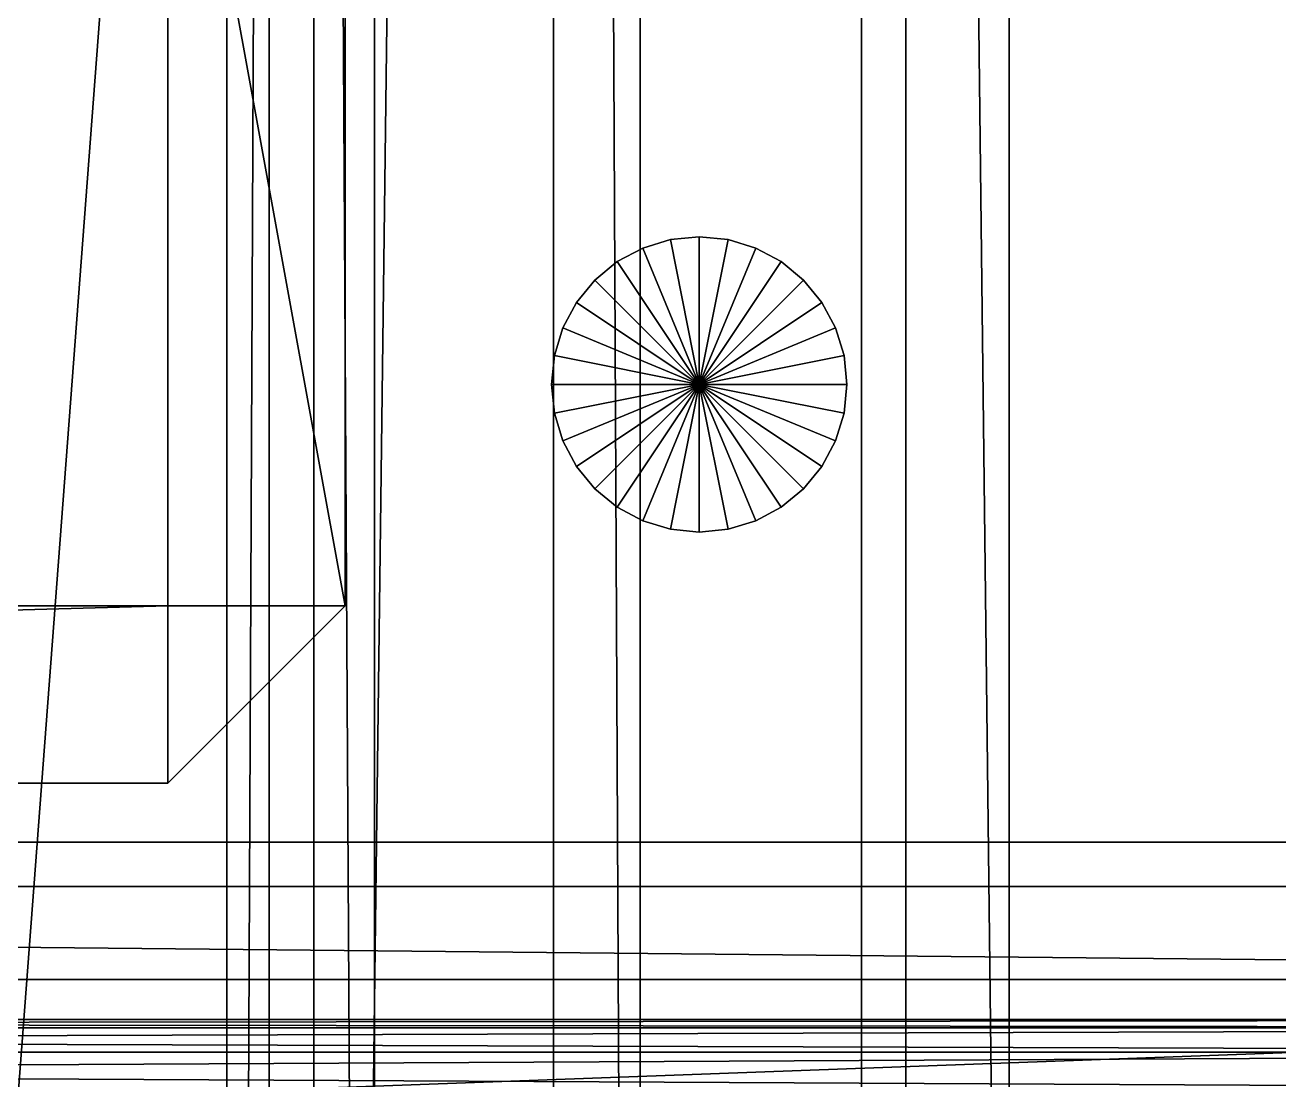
# Model space of a CAD drawing. Header units: millimetres. Extents: x -18 to 4450, y -985 to 970.
# Drawn here: x 998.3 to 1083.3, y -325.1 to -253.7 of the extents above; entities that cross this region are included whole.
import ezdxf

# ---------------------------------------------------------------- set-up
doc = ezdxf.new("R2010")
doc.units = ezdxf.units.MM
for name, color, linetype in [('body__floor_cross_pressing_1', 40, 'CONTINUOUS'), ('body__floor_pan', 40, 'CONTINUOUS'), ('body__hood_closed_reference', 40, 'CONTINUOUS'), ('body__hood_crowned_closed_skin', 40, 'CONTINUOUS'), ('body__hood_rear_cowl_gap_shadow', 250, 'CONTINUOUS'), ('body__left_cowl_vent_screw_front', 9, 'CONTINUOUS'), ('body__left_hood_underside_diagonal_brace', 8, 'CONTINUOUS'), ('chassis__crossmember_2', 251, 'CONTINUOUS'), ('engine_bay__clutch_master_cylinder', 9, 'CONTINUOUS'), ('engine_bay__intake_manifold', 9, 'CONTINUOUS'), ('running_gear__steering_damper', 9, 'CONTINUOUS')]:
    doc.layers.add(name, color=color, linetype=linetype)

msp = doc.modelspace()

# ---------------------------------------------------------------- linework, layer by layer
at = {"layer": 'body__floor_cross_pressing_1'}
for points in [[(987.14, -622.860014, 768.999994), (1014.860034, -622.860014, 768.999994), (1014.860034, 622.860014, 768.999994)], [(987.14, -622.860014, 768.999994), (1014.860034, 622.860014, 768.999994), (987.14, 622.860014, 768.999994)], [(987.14, -622.860014, 735.000014), (987.14, 622.860014, 735.000014), (1014.860034, 622.860014, 735.000014)], [(987.14, -622.860014, 735.000014), (1014.860034, 622.860014, 735.000014), (1014.860034, -622.860014, 735.000014)], [(1021.999955, -622.860014, 742.139995), (1014.860034, -622.860014, 735.000014), (1014.860034, 622.860014, 735.000014)], [(1021.999955, -622.860014, 742.139995), (1014.860034, 622.860014, 735.000014), (1021.999955, 622.860014, 742.139995)], [(1021.999955, -622.860014, 761.860013), (1014.860034, -622.860014, 768.999994), (1014.860034, 622.860014, 768.999994)], [(1021.999955, -622.860014, 761.860013), (1014.860034, 622.860014, 768.999994), (1021.999955, 622.860014, 761.860013)], [(1021.999955, -622.860014, 742.139995), (1021.999955, 622.860014, 742.139995), (1021.999955, 622.860014, 761.860013)], [(1021.999955, -622.860014, 742.139995), (1021.999955, 622.860014, 761.860013), (1021.999955, -622.860014, 761.860013)]]:
    msp.add_3dface(points, dxfattribs=at)
at = {"layer": 'body__floor_pan'}
for points in [[(901.549995, -653.450012, 670.000017), (3428.450108, -653.450012, 670.000017), (3428.450108, 653.450012, 670.000017)], [(901.549995, -653.450012, 670.000017), (3428.450108, 653.450012, 670.000017), (901.549995, 653.450012, 670.000017)], [(901.549995, -653.450012, 615.00001), (901.549995, 653.450012, 615.00001), (3428.450108, 653.450012, 615.00001)], [(901.549995, -653.450012, 615.00001), (3428.450108, 653.450012, 615.00001), (3428.450108, -653.450012, 615.00001)]]:
    msp.add_3dface(points, dxfattribs=at)
at = {"layer": 'body__hood_closed_reference'}
for points in [[(237.979993, -687.020004, 1253.000021), (1142.019987, -687.020004, 1253.000021), (1142.019987, 687.020004, 1253.000021)], [(237.979993, -687.020004, 1253.000021), (1142.019987, 687.020004, 1253.000021), (237.979993, 687.020004, 1253.000021)], [(237.979993, -687.020004, 1215.000033), (237.979993, 687.020004, 1215.000033), (1142.019987, 687.020004, 1215.000033)], [(237.979993, -687.020004, 1215.000033), (1142.019987, 687.020004, 1215.000033), (1142.019987, -687.020004, 1215.000033)]]:
    msp.add_3dface(points, dxfattribs=at)
at = {"layer": 'body__hood_crowned_closed_skin'}
for points in [[(135.000005, -642.00002, 1230.000019), (1057.999969, -642.00002, 1296.000004), (1057.999969, 0, 1322.000027)], [(135.000005, -642.00002, 1230.000019), (1057.999969, 0, 1322.000027), (135.000005, 0, 1256.000042)], [(135.000005, -642.00002, 1210.000038), (135.000005, 0, 1235.999942), (1057.999969, 0, 1302.000046)], [(135.000005, -642.00002, 1210.000038), (1057.999969, 0, 1302.000046), (1057.999969, -642.00002, 1276.000023)], [(1057.999969, -642.00002, 1296.000004), (1057.999969, -642.00002, 1276.000023), (1057.999969, 0, 1302.000046)], [(1057.999969, -642.00002, 1296.000004), (1057.999969, 0, 1302.000046), (1057.999969, 0, 1322.000027)]]:
    msp.add_3dface(points, dxfattribs=at)
at = {"layer": 'body__hood_rear_cowl_gap_shadow'}
for points in [[(1011.999965, -649.119973, 1292.880058), (1011.999965, -649.119973, 1309.120059), (1011.999965, 649.119973, 1309.120059)], [(1011.999965, -649.119973, 1292.880058), (1011.999965, 649.119973, 1309.120059), (1011.999965, 649.119973, 1292.880058)], [(1011.999965, -649.119973, 1292.880058), (1017.879963, -649.119973, 1286.999941), (1017.879963, 649.119973, 1286.999941)], [(1011.999965, -649.119973, 1292.880058), (1017.879963, 649.119973, 1286.999941), (1011.999965, 649.119973, 1292.880058)], [(1011.999965, -649.119973, 1309.120059), (1017.879963, -649.119973, 1315.000057), (1017.879963, 649.119973, 1315.000057)], [(1011.999965, -649.119973, 1309.120059), (1017.879963, 649.119973, 1315.000057), (1011.999965, 649.119973, 1309.120059)], [(1017.879963, -649.119973, 1315.000057), (1034.119964, -649.119973, 1315.000057), (1034.119964, 649.119973, 1315.000057)], [(1017.879963, -649.119973, 1315.000057), (1034.119964, 649.119973, 1315.000057), (1017.879963, 649.119973, 1315.000057)], [(1017.879963, -649.119973, 1286.999941), (1017.879963, 649.119973, 1286.999941), (1034.119964, 649.119973, 1286.999941)], [(1017.879963, -649.119973, 1286.999941), (1034.119964, 649.119973, 1286.999941), (1034.119964, -649.119973, 1286.999941)], [(1039.999962, -649.119973, 1292.880058), (1034.119964, -649.119973, 1286.999941), (1034.119964, 649.119973, 1286.999941)], [(1039.999962, -649.119973, 1292.880058), (1034.119964, 649.119973, 1286.999941), (1039.999962, 649.119973, 1292.880058)], [(1039.999962, -649.119973, 1309.120059), (1034.119964, -649.119973, 1315.000057), (1034.119964, 649.119973, 1315.000057)], [(1039.999962, -649.119973, 1309.120059), (1034.119964, 649.119973, 1315.000057), (1039.999962, 649.119973, 1309.120059)], [(1039.999962, -649.119973, 1292.880058), (1039.999962, 649.119973, 1292.880058), (1039.999962, 649.119973, 1309.120059)], [(1039.999962, -649.119973, 1292.880058), (1039.999962, 649.119973, 1309.120059), (1039.999962, -649.119973, 1309.120059)]]:
    msp.add_3dface(points, dxfattribs=at)
at = {"layer": 'body__left_cowl_vent_screw_front'}
for points in [[(1042.04905, -268.192142, 1353.999972), (1042.04905, -268.192142, 1366.000056), (1040.173173, -268.761218, 1366.000056)], [(1042.04905, -268.192142, 1353.999972), (1040.173173, -268.761218, 1366.000056), (1040.173173, -268.761218, 1353.999972)], [(1044.00003, -277.999997, 1353.999972), (1040.173173, -268.761218, 1353.999972), (1042.04905, -268.192142, 1353.999972)], [(1044.00003, -277.999997, 1366.000056), (1042.04905, -268.192142, 1366.000056), (1040.173173, -268.761218, 1366.000056)], [(1044.00003, -268.000007, 1353.999972), (1044.00003, -268.000007, 1366.000056), (1042.04905, -268.192142, 1366.000056)], [(1044.00003, -268.000007, 1353.999972), (1042.04905, -268.192142, 1366.000056), (1042.04905, -268.192142, 1353.999972)], [(1044.00003, -277.999997, 1353.999972), (1042.04905, -268.192142, 1353.999972), (1044.00003, -268.000007, 1353.999972)], [(1044.00003, -277.999997, 1366.000056), (1044.00003, -268.000007, 1366.000056), (1042.04905, -268.192142, 1366.000056)], [(1045.95089, -268.192142, 1353.999972), (1045.95089, -268.192142, 1366.000056), (1044.00003, -268.000007, 1366.000056)], [(1045.95089, -268.192142, 1353.999972), (1044.00003, -268.000007, 1366.000056), (1044.00003, -268.000007, 1353.999972)], [(1044.00003, -277.999997, 1353.999972), (1044.00003, -268.000007, 1353.999972), (1045.95089, -268.192142, 1353.999972)], [(1044.00003, -277.999997, 1366.000056), (1045.95089, -268.192142, 1366.000056), (1044.00003, -268.000007, 1366.000056)], [(1044.00003, -277.999997, 1353.999972), (1045.95089, -268.192142, 1353.999972), (1047.826886, -268.761218, 1353.999972)], [(1044.00003, -277.999997, 1366.000056), (1047.826886, -268.761218, 1366.000056), (1045.95089, -268.192142, 1366.000056)], [(1047.826886, -268.761218, 1353.999972), (1047.826886, -268.761218, 1366.000056), (1045.95089, -268.192142, 1366.000056)], [(1047.826886, -268.761218, 1353.999972), (1045.95089, -268.192142, 1366.000056), (1045.95089, -268.192142, 1353.999972)], [(1040.173173, -268.761218, 1353.999972), (1040.173173, -268.761218, 1366.000056), (1038.444281, -269.685298, 1366.000056)], [(1040.173173, -268.761218, 1353.999972), (1038.444281, -269.685298, 1366.000056), (1038.444281, -269.685298, 1353.999972)], [(1044.00003, -277.999997, 1353.999972), (1038.444281, -269.685298, 1353.999972), (1040.173173, -268.761218, 1353.999972)], [(1044.00003, -277.999997, 1366.000056), (1040.173173, -268.761218, 1366.000056), (1038.444281, -269.685298, 1366.000056)], [(1044.00003, -277.999997, 1353.999972), (1047.826886, -268.761218, 1353.999972), (1049.555659, -269.685298, 1353.999972)], [(1044.00003, -277.999997, 1366.000056), (1049.555659, -269.685298, 1366.000056), (1047.826886, -268.761218, 1366.000056)], [(1049.555659, -269.685298, 1353.999972), (1049.555659, -269.685298, 1366.000056), (1047.826886, -268.761218, 1366.000056)], [(1049.555659, -269.685298, 1353.999972), (1047.826886, -268.761218, 1366.000056), (1047.826886, -268.761218, 1353.999972)], [(1038.444281, -269.685298, 1353.999972), (1038.444281, -269.685298, 1366.000056), (1036.928892, -270.928919, 1366.000056)], [(1038.444281, -269.685298, 1353.999972), (1036.928892, -270.928919, 1366.000056), (1036.928892, -270.928919, 1353.999972)], [(1044.00003, -277.999997, 1353.999972), (1036.928892, -270.928919, 1353.999972), (1038.444281, -269.685298, 1353.999972)], [(1044.00003, -277.999997, 1366.000056), (1038.444281, -269.685298, 1366.000056), (1036.928892, -270.928919, 1366.000056)], [(1044.00003, -277.999997, 1353.999972), (1049.555659, -269.685298, 1353.999972), (1051.071048, -270.928919, 1353.999972)], [(1044.00003, -277.999997, 1366.000056), (1051.071048, -270.928919, 1366.000056), (1049.555659, -269.685298, 1366.000056)], [(1051.071048, -270.928919, 1353.999972), (1051.071048, -270.928919, 1366.000056), (1049.555659, -269.685298, 1366.000056)], [(1051.071048, -270.928919, 1353.999972), (1049.555659, -269.685298, 1366.000056), (1049.555659, -269.685298, 1353.999972)], [(1036.928892, -270.928919, 1353.999972), (1036.928892, -270.928919, 1366.000056), (1035.685301, -272.444308, 1366.000056)], [(1036.928892, -270.928919, 1353.999972), (1035.685301, -272.444308, 1366.000056), (1035.685301, -272.444308, 1353.999972)], [(1044.00003, -277.999997, 1353.999972), (1035.685301, -272.444308, 1353.999972), (1036.928892, -270.928919, 1353.999972)], [(1044.00003, -277.999997, 1366.000056), (1036.928892, -270.928919, 1366.000056), (1035.685301, -272.444308, 1366.000056)], [(1044.00003, -277.999997, 1353.999972), (1051.071048, -270.928919, 1353.999972), (1052.314639, -272.444308, 1353.999972)], [(1044.00003, -277.999997, 1366.000056), (1052.314639, -272.444308, 1366.000056), (1051.071048, -270.928919, 1366.000056)], [(1052.314639, -272.444308, 1353.999972), (1052.314639, -272.444308, 1366.000056), (1051.071048, -270.928919, 1366.000056)], [(1052.314639, -272.444308, 1353.999972), (1051.071048, -270.928919, 1366.000056), (1051.071048, -270.928919, 1353.999972)], [(1035.685301, -272.444308, 1353.999972), (1035.685301, -272.444308, 1366.000056), (1034.76119, -274.17317, 1366.000056)], [(1035.685301, -272.444308, 1353.999972), (1034.76119, -274.17317, 1366.000056), (1034.76119, -274.17317, 1353.999972)], [(1044.00003, -277.999997, 1353.999972), (1034.76119, -274.17317, 1353.999972), (1035.685301, -272.444308, 1353.999972)], [(1044.00003, -277.999997, 1366.000056), (1035.685301, -272.444308, 1366.000056), (1034.76119, -274.17317, 1366.000056)], [(1044.00003, -277.999997, 1353.999972), (1052.314639, -272.444308, 1353.999972), (1053.23875, -274.17317, 1353.999972)], [(1044.00003, -277.999997, 1366.000056), (1053.23875, -274.17317, 1366.000056), (1052.314639, -272.444308, 1366.000056)], [(1053.23875, -274.17317, 1353.999972), (1053.23875, -274.17317, 1366.000056), (1052.314639, -272.444308, 1366.000056)], [(1053.23875, -274.17317, 1353.999972), (1052.314639, -272.444308, 1366.000056), (1052.314639, -272.444308, 1353.999972)], [(1034.76119, -274.17317, 1353.999972), (1034.76119, -274.17317, 1366.000056), (1034.192204, -276.049107, 1366.000056)], [(1034.76119, -274.17317, 1353.999972), (1034.192204, -276.049107, 1366.000056), (1034.192204, -276.049107, 1353.999972)], [(1044.00003, -277.999997, 1353.999972), (1034.192204, -276.049107, 1353.999972), (1034.76119, -274.17317, 1353.999972)], [(1044.00003, -277.999997, 1366.000056), (1034.76119, -274.17317, 1366.000056), (1034.192204, -276.049107, 1366.000056)], [(1044.00003, -277.999997, 1353.999972), (1053.23875, -274.17317, 1353.999972), (1053.807855, -276.049107, 1353.999972)], [(1044.00003, -277.999997, 1366.000056), (1053.807855, -276.049107, 1366.000056), (1053.23875, -274.17317, 1366.000056)], [(1053.807855, -276.049107, 1353.999972), (1053.807855, -276.049107, 1366.000056), (1053.23875, -274.17317, 1366.000056)], [(1053.807855, -276.049107, 1353.999972), (1053.23875, -274.17317, 1366.000056), (1053.23875, -274.17317, 1353.999972)], [(1034.192204, -276.049107, 1353.999972), (1034.192204, -276.049107, 1366.000056), (1034.000039, -277.999997, 1366.000056)], [(1034.192204, -276.049107, 1353.999972), (1034.000039, -277.999997, 1366.000056), (1034.000039, -277.999997, 1353.999972)], [(1044.00003, -277.999997, 1353.999972), (1034.000039, -277.999997, 1353.999972), (1034.192204, -276.049107, 1353.999972)], [(1044.00003, -277.999997, 1366.000056), (1034.192204, -276.049107, 1366.000056), (1034.000039, -277.999997, 1366.000056)], [(1044.00003, -277.999997, 1353.999972), (1053.807855, -276.049107, 1353.999972), (1054.00002, -277.999997, 1353.999972)], [(1044.00003, -277.999997, 1366.000056), (1054.00002, -277.999997, 1366.000056), (1053.807855, -276.049107, 1366.000056)], [(1054.00002, -277.999997, 1353.999972), (1054.00002, -277.999997, 1366.000056), (1053.807855, -276.049107, 1366.000056)], [(1054.00002, -277.999997, 1353.999972), (1053.807855, -276.049107, 1366.000056), (1053.807855, -276.049107, 1353.999972)], [(1034.000039, -277.999997, 1353.999972), (1034.000039, -277.999997, 1366.000056), (1034.192204, -279.950917, 1366.000056)], [(1034.000039, -277.999997, 1353.999972), (1034.192204, -279.950917, 1366.000056), (1034.192204, -279.950917, 1353.999972)], [(1044.00003, -277.999997, 1353.999972), (1034.192204, -279.950917, 1353.999972), (1034.000039, -277.999997, 1353.999972)], [(1044.00003, -277.999997, 1366.000056), (1034.000039, -277.999997, 1366.000056), (1034.192204, -279.950917, 1366.000056)], [(1044.00003, -277.999997, 1353.999972), (1034.76119, -281.826824, 1353.999972), (1034.192204, -279.950917, 1353.999972)], [(1044.00003, -277.999997, 1366.000056), (1034.192204, -279.950917, 1366.000056), (1034.76119, -281.826824, 1366.000056)], [(1044.00003, -277.999997, 1353.999972), (1035.685301, -283.555716, 1353.999972), (1034.76119, -281.826824, 1353.999972)], [(1044.00003, -277.999997, 1366.000056), (1034.76119, -281.826824, 1366.000056), (1035.685301, -283.555716, 1366.000056)], [(1044.00003, -277.999997, 1353.999972), (1036.928892, -285.071075, 1353.999972), (1035.685301, -283.555716, 1353.999972)], [(1044.00003, -277.999997, 1366.000056), (1035.685301, -283.555716, 1366.000056), (1036.928892, -285.071075, 1366.000056)], [(1044.00003, -277.999997, 1353.999972), (1038.444281, -286.314696, 1353.999972), (1036.928892, -285.071075, 1353.999972)], [(1044.00003, -277.999997, 1366.000056), (1036.928892, -285.071075, 1366.000056), (1038.444281, -286.314696, 1366.000056)], [(1044.00003, -277.999997, 1353.999972), (1040.173173, -287.238806, 1353.999972), (1038.444281, -286.314696, 1353.999972)], [(1044.00003, -277.999997, 1366.000056), (1038.444281, -286.314696, 1366.000056), (1040.173173, -287.238806, 1366.000056)], [(1044.00003, -277.999997, 1353.999972), (1042.04905, -287.807852, 1353.999972), (1040.173173, -287.238806, 1353.999972)], [(1044.00003, -277.999997, 1366.000056), (1040.173173, -287.238806, 1366.000056), (1042.04905, -287.807852, 1366.000056)], [(1044.00003, -277.999997, 1353.999972), (1044.00003, -287.999988, 1353.999972), (1042.04905, -287.807852, 1353.999972)], [(1044.00003, -277.999997, 1366.000056), (1042.04905, -287.807852, 1366.000056), (1044.00003, -287.999988, 1366.000056)], [(1044.00003, -277.999997, 1353.999972), (1045.95089, -287.807852, 1353.999972), (1044.00003, -287.999988, 1353.999972)], [(1044.00003, -277.999997, 1366.000056), (1044.00003, -287.999988, 1366.000056), (1045.95089, -287.807852, 1366.000056)], [(1044.00003, -277.999997, 1353.999972), (1047.826886, -287.238806, 1353.999972), (1045.95089, -287.807852, 1353.999972)], [(1044.00003, -277.999997, 1366.000056), (1045.95089, -287.807852, 1366.000056), (1047.826886, -287.238806, 1366.000056)], [(1044.00003, -277.999997, 1353.999972), (1049.555659, -286.314696, 1353.999972), (1047.826886, -287.238806, 1353.999972)], [(1044.00003, -277.999997, 1366.000056), (1047.826886, -287.238806, 1366.000056), (1049.555659, -286.314696, 1366.000056)], [(1044.00003, -277.999997, 1353.999972), (1051.071048, -285.071075, 1353.999972), (1049.555659, -286.314696, 1353.999972)], [(1044.00003, -277.999997, 1366.000056), (1049.555659, -286.314696, 1366.000056), (1051.071048, -285.071075, 1366.000056)], [(1044.00003, -277.999997, 1353.999972), (1052.314639, -283.555716, 1353.999972), (1051.071048, -285.071075, 1353.999972)], [(1044.00003, -277.999997, 1366.000056), (1051.071048, -285.071075, 1366.000056), (1052.314639, -283.555716, 1366.000056)], [(1044.00003, -277.999997, 1353.999972), (1053.23875, -281.826824, 1353.999972), (1052.314639, -283.555716, 1353.999972)], [(1044.00003, -277.999997, 1366.000056), (1052.314639, -283.555716, 1366.000056), (1053.23875, -281.826824, 1366.000056)], [(1044.00003, -277.999997, 1353.999972), (1053.807855, -279.950917, 1353.999972), (1053.23875, -281.826824, 1353.999972)], [(1044.00003, -277.999997, 1366.000056), (1053.23875, -281.826824, 1366.000056), (1053.807855, -279.950917, 1366.000056)], [(1044.00003, -277.999997, 1353.999972), (1054.00002, -277.999997, 1353.999972), (1053.807855, -279.950917, 1353.999972)], [(1044.00003, -277.999997, 1366.000056), (1053.807855, -279.950917, 1366.000056), (1054.00002, -277.999997, 1366.000056)], [(1053.807855, -279.950917, 1353.999972), (1053.807855, -279.950917, 1366.000056), (1054.00002, -277.999997, 1366.000056)], [(1053.807855, -279.950917, 1353.999972), (1054.00002, -277.999997, 1366.000056), (1054.00002, -277.999997, 1353.999972)], [(1034.192204, -279.950917, 1353.999972), (1034.192204, -279.950917, 1366.000056), (1034.76119, -281.826824, 1366.000056)], [(1034.192204, -279.950917, 1353.999972), (1034.76119, -281.826824, 1366.000056), (1034.76119, -281.826824, 1353.999972)], [(1053.23875, -281.826824, 1353.999972), (1053.23875, -281.826824, 1366.000056), (1053.807855, -279.950917, 1366.000056)], [(1053.23875, -281.826824, 1353.999972), (1053.807855, -279.950917, 1366.000056), (1053.807855, -279.950917, 1353.999972)], [(1034.76119, -281.826824, 1353.999972), (1034.76119, -281.826824, 1366.000056), (1035.685301, -283.555716, 1366.000056)], [(1034.76119, -281.826824, 1353.999972), (1035.685301, -283.555716, 1366.000056), (1035.685301, -283.555716, 1353.999972)], [(1052.314639, -283.555716, 1353.999972), (1052.314639, -283.555716, 1366.000056), (1053.23875, -281.826824, 1366.000056)], [(1052.314639, -283.555716, 1353.999972), (1053.23875, -281.826824, 1366.000056), (1053.23875, -281.826824, 1353.999972)], [(1035.685301, -283.555716, 1353.999972), (1035.685301, -283.555716, 1366.000056), (1036.928892, -285.071075, 1366.000056)], [(1035.685301, -283.555716, 1353.999972), (1036.928892, -285.071075, 1366.000056), (1036.928892, -285.071075, 1353.999972)], [(1051.071048, -285.071075, 1353.999972), (1051.071048, -285.071075, 1366.000056), (1052.314639, -283.555716, 1366.000056)], [(1051.071048, -285.071075, 1353.999972), (1052.314639, -283.555716, 1366.000056), (1052.314639, -283.555716, 1353.999972)], [(1036.928892, -285.071075, 1353.999972), (1036.928892, -285.071075, 1366.000056), (1038.444281, -286.314696, 1366.000056)], [(1036.928892, -285.071075, 1353.999972), (1038.444281, -286.314696, 1366.000056), (1038.444281, -286.314696, 1353.999972)], [(1049.555659, -286.314696, 1353.999972), (1049.555659, -286.314696, 1366.000056), (1051.071048, -285.071075, 1366.000056)], [(1049.555659, -286.314696, 1353.999972), (1051.071048, -285.071075, 1366.000056), (1051.071048, -285.071075, 1353.999972)], [(1038.444281, -286.314696, 1353.999972), (1038.444281, -286.314696, 1366.000056), (1040.173173, -287.238806, 1366.000056)], [(1038.444281, -286.314696, 1353.999972), (1040.173173, -287.238806, 1366.000056), (1040.173173, -287.238806, 1353.999972)], [(1047.826886, -287.238806, 1353.999972), (1047.826886, -287.238806, 1366.000056), (1049.555659, -286.314696, 1366.000056)], [(1047.826886, -287.238806, 1353.999972), (1049.555659, -286.314696, 1366.000056), (1049.555659, -286.314696, 1353.999972)], [(1040.173173, -287.238806, 1353.999972), (1040.173173, -287.238806, 1366.000056), (1042.04905, -287.807852, 1366.000056)], [(1040.173173, -287.238806, 1353.999972), (1042.04905, -287.807852, 1366.000056), (1042.04905, -287.807852, 1353.999972)], [(1042.04905, -287.807852, 1353.999972), (1042.04905, -287.807852, 1366.000056), (1044.00003, -287.999988, 1366.000056)], [(1042.04905, -287.807852, 1353.999972), (1044.00003, -287.999988, 1366.000056), (1044.00003, -287.999988, 1353.999972)], [(1044.00003, -287.999988, 1353.999972), (1044.00003, -287.999988, 1366.000056), (1045.95089, -287.807852, 1366.000056)], [(1044.00003, -287.999988, 1353.999972), (1045.95089, -287.807852, 1366.000056), (1045.95089, -287.807852, 1353.999972)], [(1045.95089, -287.807852, 1353.999972), (1045.95089, -287.807852, 1366.000056), (1047.826886, -287.238806, 1366.000056)], [(1045.95089, -287.807852, 1353.999972), (1047.826886, -287.238806, 1366.000056), (1047.826886, -287.238806, 1353.999972)]]:
    msp.add_3dface(points, dxfattribs=at)
at = {"layer": 'body__left_hood_underside_diagonal_brace'}
for points in [[(581.30002, -312.000006, 1230.29995), (581.30002, -312.000006, 1247.699976), (1218.700051, -312.000006, 1247.699976)], [(581.30002, -312.000006, 1230.29995), (1218.700051, -312.000006, 1247.699976), (1218.700051, -312.000006, 1230.29995)], [(581.30002, -312.000006, 1230.29995), (581.30002, -318.300009, 1223.999977), (1218.700051, -318.300009, 1223.999977)], [(581.30002, -312.000006, 1230.29995), (1218.700051, -318.300009, 1223.999977), (1218.700051, -312.000006, 1230.29995)], [(581.30002, -312.000006, 1247.699976), (581.30002, -318.300009, 1253.999949), (1218.700051, -318.300009, 1253.999949)], [(581.30002, -312.000006, 1247.699976), (1218.700051, -318.300009, 1253.999949), (1218.700051, -312.000006, 1247.699976)], [(581.30002, -341.699988, 1253.999949), (1218.700051, -341.699988, 1253.999949), (1218.700051, -318.300009, 1253.999949)], [(581.30002, -341.699988, 1253.999949), (1218.700051, -318.300009, 1253.999949), (581.30002, -318.300009, 1253.999949)], [(581.30002, -341.699988, 1223.999977), (581.30002, -318.300009, 1223.999977), (1218.700051, -318.300009, 1223.999977)], [(581.30002, -341.699988, 1223.999977), (1218.700051, -318.300009, 1223.999977), (1218.700051, -341.699988, 1223.999977)]]:
    msp.add_3dface(points, dxfattribs=at)
at = {"layer": 'chassis__crossmember_2'}
for points in [[(990.00001, -430.000007, 550.000012), (1054.999948, -430.000007, 550.000012), (1054.999948, 430.000007, 550.000012)], [(990.00001, -430.000007, 550.000012), (1054.999948, 430.000007, 550.000012), (990.00001, 430.000007, 550.000012)], [(990.00001, -430.000007, 455.000013), (990.00001, 430.000007, 455.000013), (1054.999948, 430.000007, 455.000013)], [(990.00001, -430.000007, 455.000013), (1054.999948, 430.000007, 455.000013), (1054.999948, -430.000007, 455.000013)], [(1065.000057, -430.000007, 465.000004), (1054.999948, -430.000007, 455.000013), (1054.999948, 430.000007, 455.000013)], [(1065.000057, -430.000007, 465.000004), (1054.999948, 430.000007, 455.000013), (1065.000057, 430.000007, 465.000004)], [(1065.000057, -430.000007, 540.000021), (1054.999948, -430.000007, 550.000012), (1054.999948, 430.000007, 550.000012)], [(1065.000057, -430.000007, 540.000021), (1054.999948, 430.000007, 550.000012), (1065.000057, 430.000007, 540.000021)], [(1065.000057, -430.000007, 465.000004), (1065.000057, 430.000007, 465.000004), (1065.000057, 430.000007, 540.000021)], [(1065.000057, -430.000007, 465.000004), (1065.000057, 430.000007, 540.000021), (1065.000057, -430.000007, 540.000021)]]:
    msp.add_3dface(points, dxfattribs=at)
at = {"layer": 'engine_bay__clutch_master_cylinder'}
for points in [[(944.999993, -308.999985, 1034.999967), (944.999993, -308.999985, 1110.999942), (1154.999971, -308.999985, 1110.999942)], [(944.999993, -308.999985, 1034.999967), (1154.999971, -308.999985, 1110.999942), (1154.999971, -308.999985, 1034.999967)], [(944.999993, -391.000003, 1110.999942), (1154.999971, -391.000003, 1110.999942), (1154.999971, -308.999985, 1110.999942)], [(944.999993, -391.000003, 1110.999942), (1154.999971, -308.999985, 1110.999942), (944.999993, -308.999985, 1110.999942)], [(944.999993, -391.000003, 1034.999967), (944.999993, -308.999985, 1034.999967), (1154.999971, -308.999985, 1034.999967)], [(944.999993, -391.000003, 1034.999967), (1154.999971, -308.999985, 1034.999967), (1154.999971, -391.000003, 1034.999967)]]:
    msp.add_3dface(points, dxfattribs=at)
at = {"layer": 'engine_bay__intake_manifold'}
for points in [[(572.000027, -293.000013, 1110.000014), (1008.000016, -293.000013, 1110.000014), (1008.000016, -226.999998, 1110.000014)], [(572.000027, -293.000013, 1110.000014), (1008.000016, -226.999998, 1110.000014), (572.000027, -226.999998, 1110.000014)], [(572.000027, -293.000013, 995.000005), (572.000027, -226.999998, 995.000005), (1008.000016, -226.999998, 995.000005)], [(572.000027, -293.000013, 995.000005), (1008.000016, -226.999998, 995.000005), (1008.000016, -293.000013, 995.000005)], [(1019.999981, -293.000013, 1006.999969), (1008.000016, -293.000013, 995.000005), (1008.000016, -226.999998, 995.000005)], [(1019.999981, -293.000013, 1006.999969), (1008.000016, -226.999998, 995.000005), (1019.999981, -226.999998, 1006.999969)], [(1019.999981, -293.000013, 1098.00005), (1008.000016, -293.000013, 1110.000014), (1008.000016, -226.999998, 1110.000014)], [(1019.999981, -293.000013, 1098.00005), (1008.000016, -226.999998, 1110.000014), (1019.999981, -226.999998, 1098.00005)], [(1019.999981, -293.000013, 1006.999969), (1019.999981, -226.999998, 1006.999969), (1019.999981, -226.999998, 1098.00005)], [(1019.999981, -293.000013, 1006.999969), (1019.999981, -226.999998, 1098.00005), (1019.999981, -293.000013, 1098.00005)], [(572.000027, -305.000007, 1006.999969), (572.000027, -293.000013, 995.000005), (1008.000016, -293.000013, 995.000005)], [(572.000027, -305.000007, 1006.999969), (1008.000016, -293.000013, 995.000005), (1008.000016, -305.000007, 1006.999969)], [(572.000027, -305.000007, 1098.00005), (572.000027, -293.000013, 1110.000014), (1008.000016, -293.000013, 1110.000014)], [(572.000027, -305.000007, 1098.00005), (1008.000016, -293.000013, 1110.000014), (1008.000016, -305.000007, 1098.00005)], [(1019.999981, -293.000013, 1006.999969), (1008.000016, -305.000007, 1006.999969), (1008.000016, -305.000007, 1098.00005)], [(1019.999981, -293.000013, 1006.999969), (1008.000016, -305.000007, 1098.00005), (1019.999981, -293.000013, 1098.00005)], [(1019.999981, -293.000013, 1006.999969), (1008.000016, -305.000007, 1006.999969), (1008.000016, -293.000013, 995.000005)], [(1019.999981, -293.000013, 1098.00005), (1008.000016, -305.000007, 1098.00005), (1008.000016, -293.000013, 1110.000014)], [(572.000027, -305.000007, 1006.999969), (1008.000016, -305.000007, 1006.999969), (1008.000016, -305.000007, 1098.00005)], [(572.000027, -305.000007, 1006.999969), (1008.000016, -305.000007, 1098.00005), (572.000027, -305.000007, 1098.00005)]]:
    msp.add_3dface(points, dxfattribs=at)
at = {"layer": 'running_gear__steering_damper'}
for points in [[(644.999981, -321.00001, 479.999989), (1164.999962, -321.00001, 479.999989), (1164.999962, -321.557224, 485.657632)], [(644.999981, -321.00001, 479.999989), (1164.999962, -321.557224, 485.657632), (644.999981, -321.557224, 485.657632)], [(644.999981, -321.557224, 474.342376), (1164.999962, -321.557224, 474.342376), (1164.999962, -321.00001, 479.999989)], [(644.999981, -321.557224, 474.342376), (1164.999962, -321.00001, 479.999989), (644.999981, -321.00001, 479.999989)], [(644.999981, -321.557224, 485.657632), (1164.999962, -321.557224, 485.657632), (1164.999962, -323.207498, 491.097808)], [(644.999981, -321.557224, 485.657632), (1164.999962, -323.207498, 491.097808), (644.999981, -323.207498, 491.097808)], [(644.999981, -323.207498, 468.902171), (1164.999962, -323.207498, 468.902171), (1164.999962, -321.557224, 474.342376)], [(644.999981, -323.207498, 468.902171), (1164.999962, -321.557224, 474.342376), (644.999981, -321.557224, 474.342376)], [(644.999981, -323.207498, 491.097808), (1164.999962, -323.207498, 491.097808), (1164.999962, -325.887382, 496.111542)], [(644.999981, -323.207498, 491.097808), (1164.999962, -325.887382, 496.111542), (644.999981, -325.887382, 496.111542)], [(644.999981, -325.887382, 463.888466), (1164.999962, -325.887382, 463.888466), (1164.999962, -323.207498, 468.902171)], [(644.999981, -325.887382, 463.888466), (1164.999962, -323.207498, 468.902171), (644.999981, -323.207498, 468.902171)]]:
    msp.add_3dface(points, dxfattribs=at)

doc.saveas('drawing.dxf')
